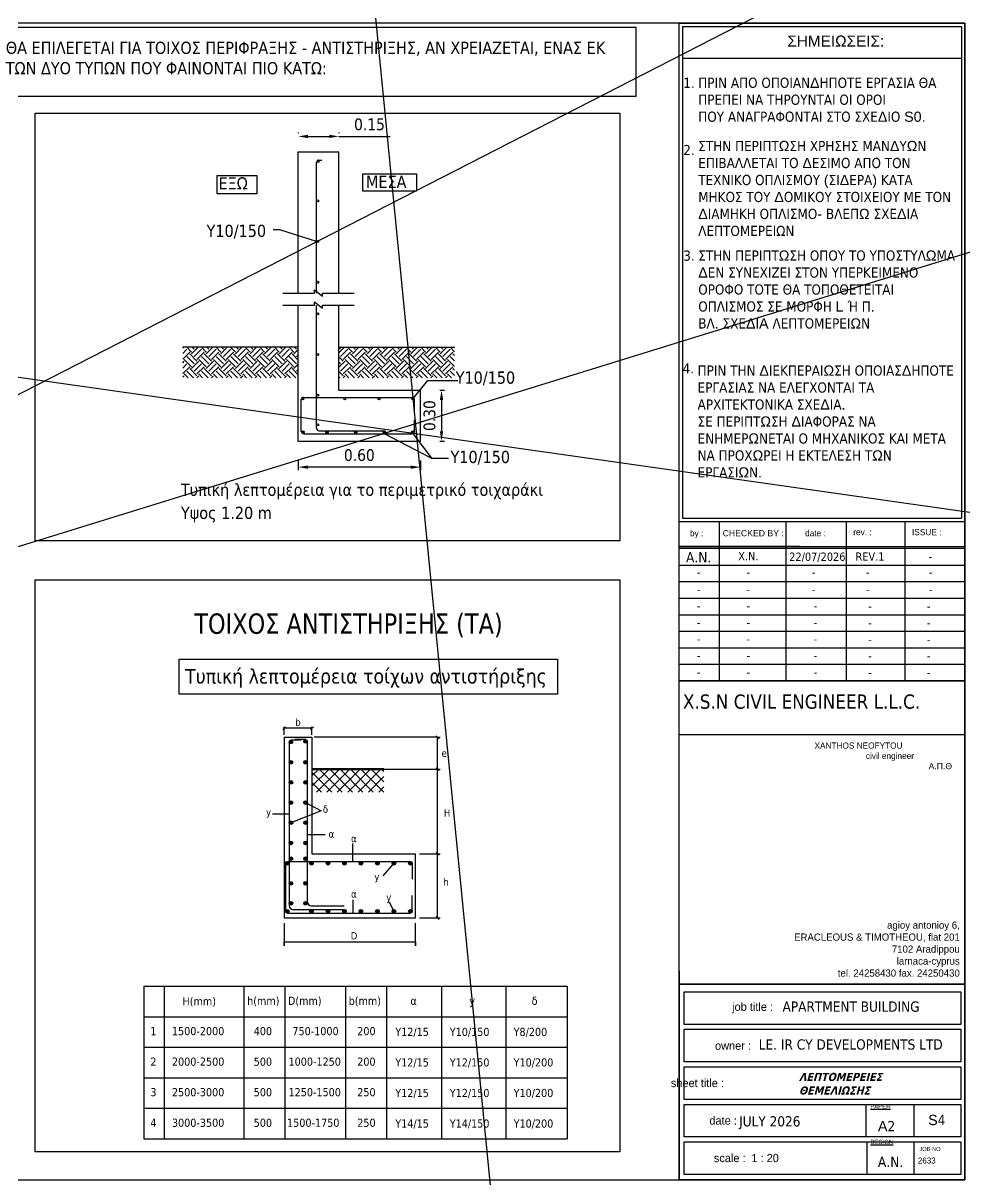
# Model space of a CAD drawing. Header units: millimetres. Extents: x -2171 to 1563, y -1758 to -1505.
# Drawn here: x -1899.82 to -1876.69, y -1619.55 to -1591.15 of the extents above; entities that cross this region are included whole.
import ezdxf

# ---------------------------------------------------------------- set-up
doc = ezdxf.new("R2010")
doc.units = ezdxf.units.MM
doc.header["$PDMODE"] = 32
doc.linetypes.add('DASHDOT', pattern=[25.4, 12.7, -6.35, 0, -6.35])
doc.layers.get('Defpoints').update_dxf_attribs({"color": 6})
for name, color, linetype in [('-S-A3 PAGE', 3, 'Continuous'), ('-S-DIMS', 2, 'Continuous'), ('-S-HATCH', 103, 'Continuous'), ('-S-oplismos plakwn', 30, 'Continuous'), ('-S-TOMES', 7, 'Continuous'), ('-S_TEXT', 3, 'Continuous'), ('2', 4, 'Continuous'), ('ANOIGMATA', 7, 'Continuous'), ('oplismos plakwn', 30, 'Continuous'), ('pinakaki', 153, 'Continuous'), ('TEXT-B', 5, 'Continuous')]:
    doc.layers.add(name, color=color, linetype=linetype)
for name, color, linetype, lineweight in [('3', 1, 'Continuous', 15), ('A-ANNO-DIMS', 1, 'Continuous', 9), ('TEXT', 20, 'Continuous', 13)]:
    doc.layers.add(name, color=color, linetype=linetype, lineweight=lineweight)
doc.styles.get("Standard").update_dxf_attribs({"font": 'tahoma.ttf'})
doc.dimstyles.new('1-100-MM-MM', dxfattribs={"dimtxt": 240, "dimasz": 200, "dimexe": 200, "dimexo": 100, "dimgap": 50, "dimtad": 1, "dimdec": 0, "dimdsep": 46, "dimtxsty": 'Standard', "dimblk": 'OBLIQUE', "dimcen": 2.5, "dimdle": 150, "dimclrd": 2, "dimclre": 2, "dimclrt": 2, "dimadec": 0, "dimazin": 0, "dimtfac": 1, "dimtdec": 0, "dimtmove": 0, "dimatfit": 3, "dimldrblk": 'OBLIQUE', "dimfxl": 1, "dimtolj": 1, "dimtzin": 0, "dimarcsym": 0})
doc.dimstyles.new('Copy(2) of Standard', dxfattribs={"dimscale": 96, "dimtxt": 0.003, "dimasz": 0.0025, "dimexe": 0.0008, "dimexo": 0.005, "dimgap": 0.0015, "dimtad": 1, "dimrnd": 0.05, "dimzin": 0, "dimdsep": 46, "dimtxsty": 'Standard', "dimcen": 0.001, "dimclrd": 256, "dimclrt": 256, "dimadec": 0, "dimazin": 0, "dimtfac": 1, "dimtofl": 0, "dimtmove": 0, "dimatfit": 3, "dimfxl": 5, "dimtolj": 1, "dimtzin": 0, "dimarcsym": 1})
pattern_1 = [(45, (-2016.6033, -1429.13825), (3e-17, 0.35921024), [0.254, -0.254]), (45, (-2016.67066, -1429.0709), (3e-17, 0.35921024), [0.254, -0.254]), (45, (-2016.738, -1429.00355), (3e-17, 0.35921024), [0.254, -0.254]), (135, (-2016.738, -1428.95865), (-0.35921024, 3e-17), [0.254, -0.254]), (135, (-2016.67066, -1428.8913), (-0.35921024, 3e-17), [0.254, -0.254]), (135, (-2016.6033, -1428.82394), (-0.35921024, 3e-17), [0.254, -0.254])]

# ---------------------------------------------------------------- blocks, each defined once
blk = doc.blocks.new('PINAKAKI')
at = {"layer": '-S-A3 PAGE', "ltscale": 5}
blk.add_line((121995.588, -208359.262), (121988.733, -208359.262), dxfattribs=at)
at = {"color": 0}
for p, q in [((121988.65, -208358.392), (121988.65, -208373.351)), ((121988.65, -208358.392), (121995.67, -208358.392)), ((121988.733, -208358.475), (121988.733, -208370.548)), ((121988.733, -208358.475), (121995.588, -208358.475)), ((121995.588, -208358.475), (121995.588, -208370.548)), ((121995.67, -208358.392), (121995.669, -208370.631)), ((121988.649, -208370.631), (121995.669, -208370.631)), ((121988.732, -208370.548), (121995.587, -208370.548)), ((121989.64, -208370.631), (121989.64, -208374.541)), ((121991.28, -208374.541), (121991.28, -208370.631)), ((121992.766, -208374.541), (121992.766, -208370.631)), ((121994.208, -208374.541), (121994.208, -208370.631)), ((121991.624, -208371.24), (121988.651, -208371.24)), ((121988.651, -208371.24), (121995.67, -208371.24)), ((121995.67, -208371.291), (121988.651, -208371.291)), ((121995.67, -208371.24), (121995.67, -208371.291)), ((121995.67, -208375.87), (121988.651, -208375.87)), ((121988.651, -208381.659), (121988.651, -208386.792)), ((121988.774, -208382.974), (121988.774, -208382.175)), ((121988.774, -208383.895), (121988.774, -208383.096)), ((121988.774, -208384.816), (121988.774, -208384.018)), ((121988.774, -208385.738), (121988.774, -208384.939)), ((121988.774, -208386.659), (121988.774, -208385.861))]:
    blk.add_line(p, q, dxfattribs=at)
at = {"color": 3}
blk.add_line((121995.67, -208372.455), (121995.67, -208374.541), dxfattribs=at)
at = {"color": 0}
for points in [[(121988.651, -208370.631), (121995.67, -208370.631), (121995.67, -208374.541), (121988.651, -208374.541)], [(121988.651, -208370.631), (121995.67, -208370.631), (121995.67, -208374.541), (121988.651, -208374.541)], [(121988.651, -208374.541), (121995.67, -208374.541), (121995.67, -208381.988), (121988.651, -208381.988)], [(121988.651, -208381.988), (121995.67, -208381.988), (121995.67, -208386.792), (121988.651, -208386.792)]]:
    blk.add_lwpolyline(points, close=True, dxfattribs=at)
for points in [[(121988.651, -208371.697), (121995.67, -208371.697)], [(121988.651, -208372.103), (121995.67, -208372.103)], [(121988.651, -208372.51), (121995.67, -208372.51)], [(121988.651, -208372.916), (121995.67, -208372.916)], [(121988.651, -208373.322), (121995.67, -208373.322)], [(121988.651, -208373.728), (121995.67, -208373.728)], [(121988.651, -208374.135), (121995.67, -208374.135)], [(121988.774, -208382.175), (121995.574, -208382.175), (121995.574, -208382.974), (121988.774, -208382.974)], [(121988.774, -208383.096), (121995.574, -208383.096), (121995.574, -208383.895), (121988.774, -208383.895)], [(121988.774, -208384.018), (121995.574, -208384.018), (121995.574, -208384.816), (121988.774, -208384.816)], [(121988.774, -208384.939), (121995.574, -208384.939), (121995.574, -208385.738), (121988.774, -208385.738)], [(121993.239, -208384.939), (121993.239, -208385.738)], [(121994.417, -208384.939), (121994.417, -208385.738)], [(121988.774, -208385.861), (121995.574, -208385.861), (121995.574, -208386.659), (121988.774, -208386.659)], [(121993.259, -208385.861), (121993.259, -208386.659)], [(121994.417, -208385.861), (121994.417, -208386.659)]]:
    blk.add_lwpolyline(points, dxfattribs=at)
blk.add_lwpolyline([(121988.651, -208374.541), (121995.67, -208374.541)])
at = {"layer": '-S_TEXT', "color": 3}
for s, p in [('1.', (121988.755, -208359.983)), ('2.', (121988.755, -208361.633)), ('3.', (121988.755, -208364.226)), ('4.', (121988.739, -208366.994))]:
    blk.add_text(s, height=0.25, dxfattribs=at).set_placement(p)
at = {"layer": '-S_TEXT', "color": 3, "char_height": 0.25, "attachment_point": 1}
for s, insert in [('ΠΡΙΝ ΑΠΟ ΟΠΟΙΑΝ{\\fArial|b0|i0|c186|p34;Δ}ΗΠΟΤΕ ΕΡΓΑΣΙΑ ΘΑ ΠΡΕΠΕΙ ΝΑ ΤΗΡΟΥΝΤΑΙ ΟΙ ΟΡΟΙ\\PΠΟΥ ΑΝΑΓΡΑΦΟΝΤΑΙ ΣΤΟ ΣΧΕ{\\fArial|b0|i0|c186|p34;Δ}ΙΟ {\\fArial|b0|i0|c186|p34;S0.}', (121989.123, -208359.731)), ('ΣΤΗΝ ΠΕΡΙΠΤ{\\fArial|b0|i0|c186|p34;Ω}ΣΗ ΧΡΗΣΗΣ ΜΑΝ{\\fArial|b0|i0|c186|p34;Δ}Υ{\\fArial|b0|i0|c186|p34;Ω}Ν ΕΠΙΒΑΛΛΕΤΑΙ ΤΟ {\\fArial|b0|i0|c186|p34;Δ}ΕΣΙΜΟ ΑΠΟ ΤΟΝ ΤΕΧΝΙΚΟ ΟΠΛΙΣΜΟΥ {\\fArial|b0|i0|c186|p34;(}ΣΙ{\\fArial|b0|i0|c186|p34;Δ}ΕΡΑ{\\fArial|b0|i0|c186|p34;) }ΚΑΤΑ ΜΗΚΟΣ ΤΟΥ {\\fArial|b0|i0|c186|p34;Δ}ΟΜΙΚΟΥ ΣΤΟΙΧΕΙΟΥ ΜΕ ΤΟΝ {\\fArial|b0|i0|c186|p34;Δ}ΙΑΜΗΚΗ ΟΠΛΙΣΜΟ{\\fArial|b0|i0|c186|p34;- }ΒΛΕΠ{\\fArial|b0|i0|c186|p34;Ω }ΣΧΕ{\\fArial|b0|i0|c186|p34;Δ}ΙΑ ΛΕΠΤΟΜΕΡΕΙΩΝ', (121989.123, -208361.284)), ('ΣΤΗΝ ΠΕΡΙΠΤ{\\fArial|b0|i0|c186|p34;Ω}ΣΗ ΟΠΟΥ ΤΟ ΥΠΟΣΤΥΛ{\\fArial|b0|i0|c186|p34;Ω}ΜΑ {\\fArial|b0|i0|c186|p34;Δ}ΕΝ ΣΥΝΕΧΙΖΕΙ ΣΤΟΝ ΥΠΕΡΚΕΙΜΕΝΟ ΟΡΟΦΟ ΤΟΤΕ ΘΑ ΤΟΠΟΘΕΤΕΙΤΑΙ ΟΠΛΙΣΜΟΣ ΣΕ ΜΟΡΦΗ {\\fArial|b0|i0|c186|p34;L }Ή Π{\\fArial|b0|i0|c186|p34;.  \\P}ΒΛ{\\fArial|b0|i0|c186|p34;. }ΣΧΕ{\\fArial|b0|i0|c186|p34;Δ}Ι{\\fArial|b0|i0|c186|p34;A }ΛΕΠΤΟΜΕΡΕΙ{\\fArial|b0|i0|c186|p34;Ω}Ν', (121989.123, -208363.973)), ('ΠΡΙΝ ΤΗΝ {\\fArial|b0|i0|c186|p34;Δ}ΙΕΚΠΕΡΑΙ{\\fArial|b0|i0|c186|p34;Ω}ΣΗ ΟΠΟΙΑΣ{\\fArial|b0|i0|c186|p34;Δ}ΗΠΟΤΕ ΕΡΓΑΣΙΑΣ ΝΑ ΕΛΕΓΧΟΝΤΑΙ ΤΑ ΑΡΧΙΤΕΚΤΟΝΙΚΑ ΣΧΕ{\\fArial|b0|i0|c186|p34;Δ}ΙΑ{\\fArial|b0|i0|c186|p34;.\\P}ΣΕ ΠΕΡΙΠΤ{\\fArial|b0|i0|c186|p34;Ω}ΣΗ {\\fArial|b0|i0|c186|p34;Δ}ΙΑΦΟΡΑΣ ΝΑ ΕΝΗΜΕΡ{\\fArial|b0|i0|c186|p34;Ω}ΝΕΤΑΙ Ο ΜΗΧΑΝΙΚΟΣ ΚΑΙ ΜΕΤΑ ΝΑ ΠΡΟΧ{\\fArial|b0|i0|c186|p34;Ω}ΡΕΙ Η ΕΚΤΕΛΕΣΗ Τ{\\fArial|b0|i0|c186|p34;Ω}Ν ΕΡΓΑΣΙ{\\fArial|b0|i0|c186|p34;Ω}Ν{\\fArial|b0|i0|c186|p34;.}', (121989.107, -208366.797))]:
    blk.add_mtext_dynamic_manual_height_columns(s, width=6.38621, gutter_width=1, heights=[0], dxfattribs=dict(at, insert=insert))
at = {"layer": 'ANOIGMATA', "attachment_point": 1}
for s, insert, char_height, width in [('\\pi4.5494;{\\fBankGothic Lt BT|b0|i0|c0|p34;\\H1.5x;\\C7;XANTHOS NEOFYTOU\\P\\pi5.8103;civil engineer\\P\\pi7.351;\\fArial|b0|i0|c161|p34;Α.Π.Θ}', (121987.429, -208376.054), 0.10094, 7.9171), ('\\pxqr;{\\fBankGothic Lt BT|b0|i0|c161|p34;\\H1.1667x;\\C0;agioy antonioy 6,\\PERACLEOUS & TIMOTHEOU, flat 201\\P7102 Aradippou\\Plarnaca-cyprus\\Ptel. 24258430 fax. 24250430}', (121987.487, -208380.449), 0.15141, 8.05841), ('\\pxqr;{\\fBankGothic Lt BT|b0|i0|c0|p34;\\H1.5x;\\C7; \\H1.3333x; job title :}', (121987.622, -208382.441), 0.10094, 3.33818), ('\\A1;\\pxql;{\\H0.99983x;\\C7;APARTMENT BUILDING  \\H0.75013x;  }', (121991.193, -208382.412), 0.25234, 5.34758), ('\\pxqr;{\\fBankGothic Lt BT|b0|i0|c0|p34;\\H1.5x;\\C7; \\H1.3333x; owner :}', (121987.081, -208383.397), 0.10094, 3.33818), ('\\A1;{\\C7;LE. IR CY DEVELOPMENTS LTD  }', (121990.609, -208383.342), 0.2523, 5.34758), ('{\\fBankGothic Lt BT|b0|i0|c0|p34;\\C7;     sheet title :}', (121988.074, -208384.313), 0.20187, 3.33818), ('\\pxi8.03;{\\fBankGothic Lt BT|b0|i0|c161|p34;\\H0.5x;\\L\\C7;PAPER\\H2x;\\l }', (121991.643, -208384.933), 0.2125, 3.51387), ('\\pxqr;{\\fBankGothic Lt BT|b0|i0|c0|p34;\\C7; date :}', (121986.733, -208385.234), 0.20187, 3.33818), ('{\\fTahoma|b0|i0|c0|p34;\\C7;JULY 2026}', (121990.127, -208385.229), 0.25234, 4.57511), ('\\pxi8.03;{\\fBankGothic Lt BT|b0|i0|c0|p34;\\H0.5x;\\L\\C7;DESIGN\\H2x;\\l }', (121991.643, -208385.808), 0.2125, 3.51387), ('\\pxi8.03;{\\fBankGothic Lt BT|b0|i0|c0|p34;\\C7;JOB NO}', (121993.744, -208385.984), 0.10094, 3.33818), ('\\pxqr;{\\fBankGothic Lt BT|b0|i0|c0|p34;\\C7; scale :}', (121986.947, -208386.155), 0.20187, 3.33818), ('\\pxi8.03;{\\fBankGothic Lt BT|b0|i0|c161|p34;\\C7;2\\fBankGothic Lt BT|b0|i0|c0|p34;633}', (121993.339, -208386.244), 0.14671, 4.85205)]:
    blk.add_mtext(s, dxfattribs=dict(at, insert=insert, char_height=char_height, width=width))
at = {"layer": 'ANOIGMATA', "char_height": 0.25234, "attachment_point": 1}
for s, insert in [('{\\fArial|b0|i0|c186|p34;A}2', (121993.535, -208385.347)), ('A{\\fArial|b0|i0|c186|p34;.}N{\\fArial|b0|i0|c186|p34;.}', (121993.535, -208386.222))]:
    blk.add_mtext_dynamic_manual_height_columns(s, width=10.89316, gutter_width=1, heights=[0], dxfattribs=dict(at, insert=insert))
at = {"layer": 'pinakaki', "ltscale": 0.005, "insert": (121991.31, -208358.698), "char_height": 0.26955, "width": 6.67467, "attachment_point": 1}
blk.add_mtext('{\\fArial|b0|i0|c161|p34;ΣΗΜΕΙΩΣΕΙΣ:}', dxfattribs=at)
at = {"layer": 'TEXT', "color": 0, "attachment_point": 1}
for s, insert, char_height, width in [('\\pxqc;{\\fBankGothic Lt BT|b0|i0|c161|p34;\\C7;by :}', (121988.625, -208370.839), 0.15234, 0.91751), ('\\pxqc;{\\fArial|b0|i0|c186|p34;\\C7;CHECKED BY\\fBankGothic Lt BT|b0|i0|c161|p34; :}', (121989.201, -208370.839), 0.15234, 2.53906), ('\\pxqc;{\\fBankGothic Lt BT|b0|i0|c0|p34;\\C7;date :}', (121990.732, -208370.839), 0.15234, 2.53906), ('{\\fBankGothic Lt BT|b0|i0|c161|p34;\\C7;rev\\fBankGothic Lt BT|b0|i0|c0|p34;.\\fBankGothic Lt BT|b0|i0|c161|p34; :}', (121992.929, -208370.812), 0.152344, 2.53906), ('{\\fBankGothic Lt BT|b0|i0|c0|p34;\\C7;ISSUE\\fBankGothic Lt BT|b0|i0|c161|p34; :}', (121994.371, -208370.812), 0.15234, 2.53906), ('\\pxqc;{\\fTahoma|b0|i0|c0|p34;\\C7;A\\fTahoma|b0|i0|c161|p34;.\\fTahoma|b0|i0|c0|p34;N\\fTahoma|b0|i0|c161|p34;.}', (121988.625, -208371.379), 0.253906, 1.01563), ('\\pxqc;{\\fTahoma|b0|i0|c0|p34;\\H0.8x;\\C7;X.N.}', (121989.084, -208371.379), 0.25391, 2.53906), ('{\\fTahoma|b0|i0|c0|p34;\\C7;22\\fTahoma|b0|i0|c161|p34;/\\fTahoma|b0|i0|c0|p34;07\\fTahoma|b0|i0|c161|p34;/202\\fTahoma|b0|i0|c0|p34;6}', (121991.357, -208371.391), 0.203125, 1.35307), ('\\pxqc;{\\fTahoma|b0|i0|c0|p34;\\H0.8x;\\C7;REV.1}', (121992.706, -208371.388), 0.25391, 1.26753), ('\\pxqc;{\\fTahoma|b0|i0|c0|p34;\\H0.8x;\\C7; \\fTahoma|b0|i0|c161|p34;-}', (121994.148, -208371.388), 0.25391, 1.26753), ('\\pxqc;{\\fTahoma|b0|i0|c0|p34;\\H0.8x;\\C7;-}', (121988.625, -208371.768), 0.25391, 1.01563), ('\\pxqc;{\\fTahoma|b0|i0|c0|p34;\\H0.8x;\\C7;-}', (121989.084, -208371.768), 0.25391, 2.53906), ('\\pxqc;{\\fTahoma|b0|i0|c0|p34;\\H0.8x;\\C7;   -}', (121990.571, -208371.768), 0.25391, 2.53906), ('\\pxqc;{\\fTahoma|b0|i0|c0|p34;\\H0.8x;\\C7;-}', (121992.012, -208371.768), 0.25391, 2.53906), ('\\pxqc;{\\fTahoma|b0|i0|c0|p34;\\H0.8x;\\C7;-}', (121993.558, -208371.768), 0.25391, 2.53906), ('\\pxqc;{\\fTahoma|b0|i0|c0|p34;\\H0.8x;\\C7;-}', (121988.625, -208372.192), 0.25391, 1.01563), ('\\pxqc;{\\fTahoma|b0|i0|c0|p34;\\H0.8x;\\C7;-}', (121989.084, -208372.192), 0.25391, 2.53906), ('\\pxqc;{\\fTahoma|b0|i0|c0|p34;\\H0.8x;\\C7;   -}', (121990.571, -208372.192), 0.25391, 2.53906), ('\\pxqc;{\\fTahoma|b0|i0|c0|p34;\\H0.8x;\\C7;-}', (121992.012, -208372.192), 0.25391, 2.53906), ('\\pxqc;{\\fTahoma|b0|i0|c0|p34;\\H0.8x;\\C7;-}', (121993.558, -208372.192), 0.25391, 2.53906), ('\\pxqc;{\\fTahoma|b0|i0|c0|p34;\\H0.8x;\\C7;-}', (121988.625, -208372.598), 0.25391, 1.01563), ('\\pxqc;{\\fTahoma|b0|i0|c0|p34;\\H0.8x;\\C7;-}', (121989.084, -208372.598), 0.25391, 2.53906), ('\\pxqc;{\\fTahoma|b0|i0|c0|p34;\\H0.8x;\\C7;-}', (121990.732, -208372.598), 0.25391, 2.53906), ('\\pxqc;{\\fTahoma|b0|i0|c161|p34;\\H0.8x;\\C7;-}', (121992.706, -208372.607), 0.25391, 1.26753), ('\\pxqc;{\\fTahoma|b0|i0|c161|p34;\\H0.8x;\\C7;-}', (121994.148, -208372.607), 0.25391, 1.26753), ('\\pxqc;{\\fTahoma|b0|i0|c0|p34;\\H0.8x;\\C7;-}', (121988.625, -208373.004), 0.25391, 1.01563), ('\\pxqc;{\\fTahoma|b0|i0|c0|p34;\\H0.8x;\\C7;-}', (121989.084, -208373.004), 0.25391, 2.53906), ('\\pxqc;{\\fTahoma|b0|i0|c0|p34;\\H0.8x;\\C7;-}', (121990.732, -208373.004), 0.25391, 2.53906), ('\\pxqc;{\\fTahoma|b0|i0|c161|p34;\\H0.8x;\\C7;-}', (121992.706, -208373.013), 0.25391, 1.26753), ('\\pxqc;{\\fTahoma|b0|i0|c161|p34;\\H0.8x;\\C7;-}', (121994.148, -208373.013), 0.25391, 1.26753), ('\\pxqc;{\\fTahoma|b0|i0|c0|p34;\\H0.8x;\\C7;-}', (121988.625, -208373.41), 0.25391, 1.01563), ('\\pxqc;{\\fTahoma|b0|i0|c0|p34;\\H0.8x;\\C7;-}', (121989.084, -208373.41), 0.25391, 2.53906), ('\\pxqc;{\\fTahoma|b0|i0|c0|p34;\\H0.8x;\\C7;-}', (121990.732, -208373.41), 0.25391, 2.53906), ('\\pxqc;{\\fTahoma|b0|i0|c161|p34;\\H0.8x;\\C7;-}', (121992.706, -208373.419), 0.25391, 1.26753), ('\\pxqc;{\\fTahoma|b0|i0|c161|p34;\\H0.8x;\\C7;-}', (121994.148, -208373.419), 0.25391, 1.26753), ('\\pxqc;{\\fTahoma|b0|i0|c0|p34;\\H0.8x;\\C7;-}', (121988.625, -208373.817), 0.25391, 1.01563), ('\\pxqc;{\\fTahoma|b0|i0|c0|p34;\\H0.8x;\\C7;-}', (121989.084, -208373.817), 0.25391, 2.53906), ('\\pxqc;{\\fTahoma|b0|i0|c0|p34;\\H0.8x;\\C7;-}', (121990.732, -208373.817), 0.25391, 2.53906), ('\\pxqc;{\\fTahoma|b0|i0|c161|p34;\\H0.8x;\\C7;-}', (121992.706, -208373.826), 0.25391, 1.26753), ('\\pxqc;{\\fTahoma|b0|i0|c161|p34;\\H0.8x;\\C7;-}', (121994.148, -208373.826), 0.25391, 1.26753), ('\\pxqc;{\\fTahoma|b0|i0|c0|p34;\\H0.8x;\\C7;-}', (121988.625, -208374.223), 0.25391, 1.01563), ('\\pxqc;{\\fTahoma|b0|i0|c0|p34;\\H0.8x;\\C7;-}', (121989.084, -208374.223), 0.25391, 2.53906), ('\\pxqc;{\\fTahoma|b0|i0|c0|p34;\\H0.8x;\\C7;-}', (121990.732, -208374.223), 0.25391, 2.53906), ('\\pxqc;{\\fTahoma|b0|i0|c161|p34;\\H0.8x;\\C7;-}', (121992.706, -208374.232), 0.25391, 1.26753), ('\\pxqc;{\\fTahoma|b0|i0|c161|p34;\\H0.8x;\\C7;-}', (121994.148, -208374.232), 0.25391, 1.26753), ('X.S.N CIVIL ENGINEER L.L.C.\\P', (121988.746, -208374.875), 0.35, 6.92207)]:
    blk.add_mtext(s, dxfattribs=dict(at, insert=insert, char_height=char_height, width=width))
at = {"layer": 'TEXT', "insert": (121992.706, -208371.388), "char_height": 0.25391, "width": 1.26753, "attachment_point": 1}
blk.add_mtext('{\\fTahoma|b0|i0|c0|p34;\\H0.8x;\\C7; }', dxfattribs=at)
blk = doc.blocks.new('_Oblique')
at = {"color": 0, "linetype": 'ByBlock', "lineweight": -2}
blk.add_line((-0.5, -0.5), (0.5, 0.5), dxfattribs=at)
blk = doc.blocks.new('*D161')
at = {"layer": '-S-DIMS', "color": 0, "lineweight": -2, "ltscale": 5, "transparency": 16777216}
for p, q in [((-1889.582, -1600.16), (-1889.467, -1600.16)), ((-1889.582, -1601.41), (-1889.467, -1601.41))]:
    blk.add_line(p, q, dxfattribs=at)
at = {"layer": '-S-DIMS', "lineweight": -2, "ltscale": 5, "transparency": 16777216}
blk.add_line((-1889.544, -1600.4), (-1889.544, -1601.17), dxfattribs=at)
at = {"layer": '-S-DIMS', "ltscale": 5, "transparency": 16777216}
for points in [[(-1889.584, -1600.4), (-1889.504, -1600.4), (-1889.544, -1600.16)], [(-1889.584, -1601.17), (-1889.504, -1601.17), (-1889.544, -1601.41)]]:
    blk.add_solid(points, dxfattribs=at)
at = {"layer": 'Defpoints', "color": 0, "ltscale": 5, "transparency": 16777216}
for p in [(-1890.062, -1600.16), (-1890.062, -1601.41), (-1889.544, -1601.41)]:
    blk.add_point(p, dxfattribs=at)
at = {"layer": '-S-DIMS', "ltscale": 5, "transparency": 16777216, "insert": (-1889.838, -1600.785), "char_height": 0.288, "attachment_point": 5, "rotation": 90}
blk.add_mtext('\\A1;0.30', dxfattribs=at)
blk = doc.blocks.new('*D162')
at = {"layer": '-S-DIMS', "color": 0, "lineweight": -2, "ltscale": 5, "transparency": 16777216}
for p, q in [((-1893.062, -1601.89), (-1893.062, -1602.127)), ((-1890.062, -1601.89), (-1890.062, -1602.127))]:
    blk.add_line(p, q, dxfattribs=at)
at = {"layer": '-S-DIMS', "lineweight": -2, "ltscale": 5, "transparency": 16777216}
blk.add_line((-1890.302, -1602.05), (-1892.822, -1602.05), dxfattribs=at)
at = {"layer": '-S-DIMS', "ltscale": 5, "transparency": 16777216}
for points in [[(-1892.822, -1602.01), (-1892.822, -1602.09), (-1893.062, -1602.05)], [(-1890.302, -1602.01), (-1890.302, -1602.09), (-1890.062, -1602.05)]]:
    blk.add_solid(points, dxfattribs=at)
at = {"layer": 'Defpoints', "color": 0, "ltscale": 5, "transparency": 16777216}
for p in [(-1893.062, -1601.41), (-1890.062, -1601.41), (-1893.062, -1602.05)]:
    blk.add_point(p, dxfattribs=at)
at = {"layer": '-S-DIMS', "ltscale": 5, "transparency": 16777216, "insert": (-1891.562, -1601.756), "char_height": 0.288, "attachment_point": 5}
blk.add_mtext('\\A1;0.60', dxfattribs=at)
blk = doc.blocks.new('*D166')
at = {"layer": '-S-DIMS', "color": 0, "lineweight": -2, "ltscale": 5, "transparency": 16777216}
for p, q in [((-1893.062, -1593.832), (-1893.062, -1593.853)), ((-1892.062, -1593.832), (-1892.062, -1593.853))]:
    blk.add_line(p, q, dxfattribs=at)
at = {"layer": '-S-DIMS', "lineweight": -2, "ltscale": 5, "transparency": 16777216}
for p, q in [((-1892.822, -1593.93), (-1892.302, -1593.93)), ((-1892.062, -1593.93), (-1890.803, -1593.93))]:
    blk.add_line(p, q, dxfattribs=at)
at = {"layer": '-S-DIMS', "ltscale": 5, "transparency": 16777216}
for points in [[(-1892.822, -1593.89), (-1892.822, -1593.97), (-1893.062, -1593.93)], [(-1892.302, -1593.89), (-1892.302, -1593.97), (-1892.062, -1593.93)]]:
    blk.add_solid(points, dxfattribs=at)
at = {"layer": 'Defpoints', "color": 0, "ltscale": 5, "transparency": 16777216}
for p in [(-1892.062, -1593.93), (-1893.062, -1594.312), (-1892.062, -1594.312)]:
    blk.add_point(p, dxfattribs=at)
at = {"layer": '-S-DIMS', "ltscale": 5, "transparency": 16777216, "insert": (-1891.313, -1593.636), "char_height": 0.288, "attachment_point": 5}
blk.add_mtext('\\A1;0.15', dxfattribs=at)

msp = doc.modelspace()

# ---------------------------------------------------------------- hatches: boundary and pattern name
at = {"layer": '-S-HATCH'}
h = msp.add_hatch(dxfattribs=at)
h.set_pattern_fill('EARTH', color=256, scale=0.04, angle=45, style=0)
h.set_pattern_definition(pattern_1)
h.paths.add_polyline_path([(-1895.9001, -1599.1076), (-1893.0625, -1599.1076), (-1893.0625, -1599.2514), (-1893.0625, -1599.473), (-1893.0625, -1599.8576), (-1895.9001, -1599.8576)])
h = msp.add_hatch(dxfattribs=at)
h.set_pattern_fill('EARTH', color=256, scale=0.04, angle=45, style=0)
h.set_pattern_definition(pattern_1)
h.paths.add_polyline_path([(-1889.2249, -1599.1076), (-1892.0625, -1599.1076), (-1892.0625, -1599.2514), (-1892.0625, -1599.473), (-1892.0625, -1599.8576), (-1889.2249, -1599.8576)])
h = msp.add_hatch(color=3)
h.dxf.hatch_style = 1
h.paths.add_polyline_path([(-1893.2864, -1608.7994, 1), (-1893.1964, -1608.7994, 1)])
h = msp.add_hatch(color=3)
h.dxf.hatch_style = 1
h.paths.add_polyline_path([(-1892.9264, -1608.7829, 1), (-1892.8364, -1608.7829, 1)])
h = msp.add_hatch(color=3)
h.dxf.hatch_style = 1
h.paths.add_polyline_path([(-1893.2864, -1609.2944, 1), (-1893.1964, -1609.2944, 1)])
h = msp.add_hatch(color=3)
h.dxf.hatch_style = 1
h.paths.add_polyline_path([(-1892.8364, -1609.2944, 1), (-1892.9264, -1609.2944, 1)])
h = msp.add_hatch()
h.set_pattern_fill('_USER', color=256, scale=0.18, angle=45, double=1, pattern_type=0)
h.set_pattern_definition([(45, (-1894.97014, -1610.85704), (-0.127279, 0.127279), []), (135, (-1894.97014, -1610.85704), (-0.127279, -0.127279), [])])
h.paths.add_polyline_path([(-1890.9588, -1609.4637), (-1892.7251, -1609.4637), (-1892.7251, -1610.0263), (-1890.9588, -1610.0263)])
h = msp.add_hatch(color=3)
h.dxf.hatch_style = 1
h.paths.add_polyline_path([(-1893.1964, -1609.7894, 1), (-1893.2864, -1609.7894, 1)])
h = msp.add_hatch(color=3)
h.dxf.hatch_style = 1
h.paths.add_polyline_path([(-1892.8364, -1609.7894, 1), (-1892.9264, -1609.7894, 1)])
h = msp.add_hatch(color=3)
h.dxf.hatch_style = 1
h.paths.add_polyline_path([(-1893.2864, -1610.2844, 1), (-1893.1964, -1610.2844, 1)])
h = msp.add_hatch(color=3)
h.dxf.hatch_style = 1
h.paths.add_polyline_path([(-1892.9264, -1610.2844, 1), (-1892.8364, -1610.2844, 1)])
h = msp.add_hatch(color=3)
h.dxf.hatch_style = 1
h.paths.add_polyline_path([(-1893.1964, -1610.7794, 1), (-1893.2864, -1610.7794, 1)])
h = msp.add_hatch(color=3)
h.dxf.hatch_style = 1
h.paths.add_polyline_path([(-1892.8364, -1610.7794, 1), (-1892.9264, -1610.7794, 1)])
h = msp.add_hatch(color=3)
h.dxf.hatch_style = 1
h.paths.add_polyline_path([(-1893.1964, -1611.2744, 1), (-1893.2864, -1611.2744, 1)])
h = msp.add_hatch(color=3)
h.dxf.hatch_style = 1
h.paths.add_polyline_path([(-1892.9264, -1611.2744, 1), (-1892.8364, -1611.2744, 1)])
h = msp.add_hatch(color=3)
h.dxf.hatch_style = 1
h.paths.add_polyline_path([(-1893.1964, -1611.664, 1), (-1893.2864, -1611.664, 1)])
h = msp.add_hatch(color=3)
h.dxf.hatch_style = 1
h.paths.add_polyline_path([(-1892.8364, -1611.664, 1), (-1892.9264, -1611.664, 1)])
h = msp.add_hatch(color=3)
h.dxf.hatch_style = 1
h.paths.add_polyline_path([(-1893.2864, -1611.7756, 1), (-1893.3764, -1611.7756, 1)])
h = msp.add_hatch(color=3)
h.dxf.hatch_style = 1
h.paths.add_polyline_path([(-1892.7267, -1611.7318), (-1892.7481, -1611.7319, 0.3454217), (-1892.7824, -1611.7756, 1), (-1892.6924, -1611.7756, 0.3457185)])
h = msp.add_hatch(color=3)
h.dxf.hatch_style = 1
h.paths.add_polyline_path([(-1892.2874, -1611.7756, 0.3516041), (-1892.3227, -1611.7316), (-1892.3422, -1611.7316, 0.3513062), (-1892.3774, -1611.7756, 1)])
h = msp.add_hatch(color=3)
h.dxf.hatch_style = 1
h.paths.add_polyline_path([(-1891.9187, -1611.7314), (-1891.9362, -1611.7314, 0.3578325), (-1891.9724, -1611.7756, 1), (-1891.8824, -1611.7756, 0.3581316)])
h = msp.add_hatch(color=3)
h.dxf.hatch_style = 1
h.paths.add_polyline_path([(-1891.5148, -1611.7312), (-1891.53, -1611.7312, 0.365264), (-1891.5674, -1611.7756, 1), (-1891.4774, -1611.7756, 0.3655646)])
h = msp.add_hatch(color=3)
h.dxf.hatch_style = 1
h.paths.add_polyline_path([(-1891.1112, -1611.731), (-1891.1236, -1611.731, 0.374115), (-1891.1624, -1611.7756, 1), (-1891.0724, -1611.7756, 0.3744173)])
h = msp.add_hatch(color=3)
h.dxf.hatch_style = 1
h.paths.add_polyline_path([(-1890.708, -1611.7308), (-1890.7168, -1611.7308, 0.3857134), (-1890.7574, -1611.7756, 1), (-1890.6674, -1611.7756, 0.386018)])
h = msp.add_hatch(color=3)
h.dxf.hatch_style = 1
h.paths.add_polyline_path([(-1890.2624, -1611.7756, 1), (-1890.3524, -1611.7756, 1)])
h = msp.add_hatch(color=3)
h.dxf.hatch_style = 1
h.paths.add_polyline_path([(-1893.2864, -1612.2644, 1), (-1893.1964, -1612.2644, 1)])
h = msp.add_hatch(color=3)
h.dxf.hatch_style = 1
h.paths.add_polyline_path([(-1892.8364, -1612.2644, 1), (-1892.9264, -1612.2644, 1)])
h = msp.add_hatch(color=3)
h.dxf.hatch_style = 1
h.paths.add_polyline_path([(-1893.1964, -1612.7594, 1), (-1893.2864, -1612.7594, 1)])
h = msp.add_hatch(color=3)
h.dxf.hatch_style = 1
h.paths.add_polyline_path([(-1892.8364, -1612.7594, 1), (-1892.9264, -1612.7594, 1)])
h = msp.add_hatch(color=3)
h.dxf.hatch_style = 1
h.paths.add_polyline_path([(-1893.3764, -1612.9533, 1), (-1893.2864, -1612.9533, 1)])
h = msp.add_hatch(color=3)
h.dxf.hatch_style = 1
h.paths.add_polyline_path([(-1892.6924, -1612.9533, 1), (-1892.7824, -1612.9533, 1)])
h = msp.add_hatch(color=3)
h.dxf.hatch_style = 1
h.paths.add_polyline_path([(-1892.2874, -1612.9533, 1), (-1892.3774, -1612.9533, 1)])
h = msp.add_hatch(color=3)
h.dxf.hatch_style = 1
h.paths.add_polyline_path([(-1891.8824, -1612.9533, 1), (-1891.9724, -1612.9533, 1)])
h = msp.add_hatch(color=3)
h.dxf.hatch_style = 1
h.paths.add_polyline_path([(-1891.4774, -1612.9533, 1), (-1891.5674, -1612.9533, 1)])
h = msp.add_hatch(color=3)
h.dxf.hatch_style = 1
h.paths.add_polyline_path([(-1891.0724, -1612.9533, 1), (-1891.1624, -1612.9533, 1)])
h = msp.add_hatch(color=3)
h.dxf.hatch_style = 1
h.paths.add_polyline_path([(-1890.6674, -1612.9533, 1), (-1890.7574, -1612.9533, 1)])
h = msp.add_hatch(color=3)
h.dxf.hatch_style = 1
h.paths.add_polyline_path([(-1890.2624, -1612.9549, 1), (-1890.3524, -1612.9549, 1)])
at = {"layer": 'oplismos plakwn', "ltscale": 100}
for points in [[(-1892.9773, -1601.1916, 1), (-1892.9173, -1601.1916, 1)], [(-1892.3851, -1601.1916, 1), (-1892.3251, -1601.1916, 1)], [(-1891.682, -1601.1916, 1), (-1891.622, -1601.1916, 1)], [(-1890.9789, -1601.1916, 1), (-1890.9189, -1601.1916, 1)], [(-1890.2795, -1601.1916, 1), (-1890.2195, -1601.1916, 1)]]:
    msp.add_hatch(color=256, dxfattribs=at).paths.add_polyline_path(points)

# ---------------------------------------------------------------- linework, layer by layer
at = {"layer": '-S-oplismos plakwn', "ltscale": 100}
for p, q in [((-1892.6111, -1597.7762), (-1892.6111, -1594.562)), ((-1892.5611, -1594.512), (-1892.4859, -1594.512)), ((-1892.6111, -1601.097), (-1892.6111, -1598.0717)), ((-1892.9375, -1600.3374), (-1890.2568, -1600.3374)), ((-1892.9875, -1601.172), (-1892.9875, -1600.3874)), ((-1890.2094, -1600.6689), (-1890.2094, -1600.3874)), ((-1890.2094, -1601.172), (-1890.2094, -1600.8904)), ((-1892.5511, -1601.157), (-1890.9343, -1601.157)), ((-1892.9275, -1601.232), (-1890.2694, -1601.232))]:
    msp.add_line(p, q, dxfattribs=at)
at = {"layer": '-S-TOMES'}
for p, q in [((-1893.0625, -1594.312), (-1892.0625, -1594.312)), ((-1893.0625, -1597.7762), (-1893.0625, -1594.312)), ((-1892.0625, -1597.7762), (-1892.0625, -1594.312)), ((-1893.0625, -1601.4097), (-1893.0625, -1598.0717)), ((-1892.0625, -1600.1597), (-1892.0625, -1598.0717)), ((-1893.0625, -1599.1076), (-1895.9001, -1599.1076)), ((-1892.0625, -1599.1076), (-1889.2203, -1599.1076)), ((-1892.0625, -1600.1597), (-1890.0625, -1600.1597)), ((-1890.0625, -1601.4097), (-1890.0625, -1600.1597)), ((-1893.0625, -1601.4097), (-1890.0625, -1601.4097))]:
    msp.add_line(p, q, dxfattribs=at)
at = {"layer": '-S-TOMES', "linetype": 'DASHDOT', "ltscale": 15}
for points in [[(-1893.4375, -1597.7762), (-1892.6601, -1597.7762), (-1892.6601, -1597.6992), (-1892.4648, -1597.8531), (-1892.4648, -1597.7762), (-1891.6875, -1597.7762)], [(-1893.4375, -1598.0717), (-1892.6601, -1598.0717), (-1892.6601, -1597.9947), (-1892.4648, -1598.1486), (-1892.4648, -1598.0717), (-1891.6875, -1598.0717)]]:
    msp.add_lwpolyline(points, dxfattribs=at)
at = {"layer": '-S_TEXT', "ltscale": 5}
msp.add_lwpolyline([(-1876.6923, -1591.1489), (-1917.6423, -1591.1489), (-1917.6423, -1619.5489), (-1876.6923, -1619.5489)], close=True, dxfattribs=at)
at = {"layer": '-S_TEXT', "linetype": 'Continuous'}
for points in [[(-1900.3949, -1591.2477), (-1884.7726, -1591.2477), (-1884.7726, -1592.9464), (-1900.3949, -1592.9464)], [(-1899.5229, -1593.3613), (-1885.1671, -1593.3613), (-1885.1671, -1603.8622), (-1899.5229, -1603.8622)], [(-1899.5229, -1604.8192), (-1885.1671, -1604.8192), (-1885.1671, -1618.8589), (-1899.5229, -1618.8589)]]:
    msp.add_lwpolyline(points, close=True, dxfattribs=at)
for p, q in [((-1893.4425, -1608.4929), (-1893.3744, -1608.4246)), ((-1893.4084, -1608.6224), (-1893.4084, -1608.4246)), ((-1892.7251, -1608.4588), (-1893.4084, -1608.4588)), ((-1892.7591, -1608.4929), (-1892.691, -1608.4246)), ((-1892.7251, -1608.6224), (-1892.7251, -1608.4246)), ((-1893.4084, -1608.6796), (-1893.4084, -1613.1169)), ((-1893.4084, -1608.6796), (-1892.7251, -1608.6796)), ((-1892.7251, -1608.6796), (-1892.7251, -1611.5402)), ((-1889.6398, -1608.6796), (-1892.6702, -1608.6796)), ((-1889.6033, -1608.716), (-1889.6716, -1608.6479)), ((-1889.6398, -1613.1169), (-1889.6398, -1608.6796)), ((-1889.6398, -1608.6796), (-1889.5807, -1608.6796)), ((-1889.6398, -1608.6796), (-1889.6033, -1608.716)), ((-1890.9588, -1609.4637), (-1889.6398, -1609.4637)), ((-1889.6033, -1609.5001), (-1889.6716, -1609.432)), ((-1889.6398, -1609.4637), (-1889.5807, -1609.4637)), ((-1892.7251, -1611.5402), (-1890.1814, -1611.5402)), ((-1890.1814, -1613.1169), (-1890.1814, -1611.5402)), ((-1890.0833, -1611.5402), (-1889.5807, -1611.5402)), ((-1889.6033, -1611.5766), (-1889.6716, -1611.5085)), ((-1893.4084, -1613.1169), (-1890.1814, -1613.1169)), ((-1890.0833, -1613.1169), (-1889.6398, -1613.1169)), ((-1889.6033, -1613.1533), (-1889.6716, -1613.0852)), ((-1889.6398, -1613.1169), (-1889.5807, -1613.1169)), ((-1893.4084, -1613.243), (-1893.4084, -1613.8025)), ((-1890.1814, -1613.8025), (-1890.1814, -1613.243)), ((-1893.4084, -1613.8025), (-1893.4084, -1613.7018)), ((-1893.4084, -1613.7018), (-1890.1814, -1613.7018)), ((-1890.1814, -1613.7018), (-1890.1814, -1613.8025)), ((-1896.8555, -1614.7923), (-1896.8555, -1618.5423)), ((-1896.8555, -1614.7923), (-1886.46, -1614.7923)), ((-1896.3555, -1614.7923), (-1896.3555, -1618.5423)), ((-1894.3955, -1614.7923), (-1894.3955, -1618.5423)), ((-1893.3955, -1614.7923), (-1893.3955, -1618.5423)), ((-1891.904, -1614.7923), (-1891.904, -1618.5423)), ((-1890.8971, -1614.7923), (-1890.8971, -1618.5423)), ((-1889.5416, -1614.7923), (-1889.5416, -1618.5423)), ((-1887.962, -1614.7923), (-1887.962, -1618.5423)), ((-1886.46, -1614.7923), (-1886.46, -1618.5423)), ((-1896.8555, -1615.5423), (-1886.46, -1615.5423)), ((-1896.8555, -1616.2923), (-1886.46, -1616.2923)), ((-1896.8555, -1616.2923), (-1886.46, -1616.2923)), ((-1896.8555, -1617.0423), (-1886.9515, -1617.0423)), ((-1896.8555, -1617.0423), (-1886.46, -1617.0423)), ((-1896.8555, -1617.7923), (-1886.9515, -1617.7923)), ((-1896.8555, -1617.7923), (-1886.46, -1617.7923)), ((-1896.8555, -1618.5423), (-1886.46, -1618.5423))]:
    msp.add_line(p, q)
at = {"color": 30}
for p, q in [((-1893.2864, -1608.7994), (-1893.2864, -1612.8183)), ((-1892.9922, -1608.7544), (-1893.2414, -1608.7544)), ((-1892.8814, -1608.7379), (-1893.1435, -1608.7379)), ((-1892.8364, -1612.7285), (-1892.8364, -1608.7829)), ((-1893.3764, -1611.7756), (-1893.3764, -1612.9533)), ((-1893.3314, -1611.7322), (-1890.3074, -1611.7306)), ((-1890.2624, -1611.7756), (-1890.2624, -1612.1671)), ((-1892.7464, -1612.8185), (-1891.9364, -1612.8185)), ((-1890.2624, -1612.9549), (-1890.2624, -1612.5634)), ((-1893.3314, -1612.9983), (-1890.3074, -1612.9999)), ((-1893.1964, -1612.9083), (-1891.9364, -1612.9083))]:
    msp.add_line(p, q, dxfattribs=at)
at = {"lineweight": 50}
msp.add_line((-1892.7251, -1609.4637), (-1890.9588, -1609.4637), dxfattribs=at)
at = {"color": 2}
for p, q in [((-1892.4981, -1610.4877), (-1893.2414, -1610.7794)), ((-1892.8814, -1610.2844), (-1892.4981, -1610.4877)), ((-1893.2864, -1610.5723), (-1893.6945, -1610.5723)), ((-1892.8364, -1611.0709), (-1892.3992, -1611.0709)), ((-1891.7188, -1611.7314), (-1891.7188, -1611.2942)), ((-1890.7124, -1611.7756), (-1890.9862, -1612.0837)), ((-1891.7134, -1612.9991), (-1891.7134, -1612.6719)), ((-1890.7124, -1612.9533), (-1890.8202, -1612.7345))]:
    msp.add_line(p, q, dxfattribs=at)
msp.add_lwpolyline([(-1895.9879, -1606.7686), (-1886.695, -1606.7686), (-1886.695, -1607.6277), (-1895.9879, -1607.6277)], close=True)
for centre in [(-1893.2414, -1608.7994), (-1892.8814, -1608.7829), (-1893.2414, -1609.2944), (-1892.8814, -1609.2944), (-1893.2414, -1609.7894), (-1892.8814, -1609.7894), (-1893.2414, -1610.2844), (-1892.8814, -1610.2844), (-1893.2414, -1610.7794), (-1892.8814, -1610.7794), (-1893.2414, -1611.2744), (-1892.8814, -1611.2744), (-1893.2414, -1611.664), (-1892.8814, -1611.664), (-1893.3314, -1611.7756), (-1892.7374, -1611.7756), (-1891.9274, -1611.7756), (-1891.5224, -1611.7756), (-1891.1174, -1611.7756), (-1890.7124, -1611.7756), (-1890.3074, -1611.7756), (-1893.2414, -1612.2644), (-1892.8814, -1612.2644), (-1893.2414, -1612.7594), (-1892.8814, -1612.7594), (-1893.3314, -1612.9533), (-1892.7374, -1612.9533), (-1892.3324, -1612.9533), (-1891.9274, -1612.9533), (-1891.5224, -1612.9533), (-1891.1174, -1612.9533), (-1890.7124, -1612.9533), (-1890.3074, -1612.9549)]:
    msp.add_circle(centre, 0.045)
at = {"color": 3}
msp.add_circle((-1892.3324, -1611.7756), 0.045, dxfattribs=at)
at = {"color": 30}
for centre in [(-1893.1964, -1612.8183), (-1892.7464, -1612.7285)]:
    msp.add_arc(centre, 0.09, 180, 270, dxfattribs=at)
at = {"layer": '2'}
for points in [[(-1895.0574, -1594.8857), (-1894.0787, -1594.8857), (-1894.0787, -1595.3397), (-1895.0574, -1595.3397)], [(-1891.4797, -1594.8502), (-1890.1579, -1594.8502), (-1890.1579, -1595.2749), (-1891.4797, -1595.2749)]]:
    msp.add_lwpolyline(points, close=True, dxfattribs=at)
at = {"layer": 'oplismos plakwn', "ltscale": 100}
for centre, radius in [((-1892.5753, -1594.545), 0.025), ((-1892.5861, -1595.512), 0.025), ((-1892.5861, -1596.512), 0.025), ((-1892.5861, -1597.512), 0.025), ((-1892.5861, -1598.2847), 0.025), ((-1892.5861, -1599.2847), 0.025), ((-1892.5861, -1600.2847), 0.025), ((-1892.9508, -1600.3713), 0.025), ((-1891.9175, -1600.3713), 0.025), ((-1891.0782, -1600.3713), 0.025), ((-1890.2461, -1600.3713), 0.025), ((-1892.9473, -1601.1916), 0.03), ((-1892.5861, -1601.0123), 0.025), ((-1892.3551, -1601.1916), 0.03), ((-1891.652, -1601.1916), 0.03), ((-1890.9489, -1601.1916), 0.03), ((-1890.2495, -1601.1916), 0.03)]:
    msp.add_circle(centre, radius, dxfattribs=at)
for centre, radius, start, end in [((-1892.5611, -1594.562), 0.05, 90, 180), ((-1892.9375, -1600.3874), 0.05, 90, 180), ((-1890.2594, -1600.3874), 0.05, 0, 90), ((-1892.9275, -1601.172), 0.06, 180, 270), ((-1892.5511, -1601.097), 0.06, 180, 270), ((-1890.2694, -1601.172), 0.06, 270, 0)]:
    msp.add_arc(centre, radius, start, end, dxfattribs=at)
at = {"layer": 'TEXT-B'}
for p, q in [((-1893.3905, -1616.108), (-1893.3955, -1616.1138)), ((-1893.3905, -1616.858), (-1893.3955, -1616.8638)), ((-1893.3905, -1617.608), (-1893.3955, -1617.6138)), ((-1893.3905, -1618.358), (-1893.3955, -1618.3638))]:
    msp.add_line(p, q, dxfattribs=at)

# ---------------------------------------------------------------- block references
at = {"layer": '-S_TEXT', "ltscale": 5}
msp.add_blockref('PINAKAKI', (-123872.3625, 206767.2435), dxfattribs=at)

# ---------------------------------------------------------------- texts
at = {"layer": '-S_TEXT'}
for s, p in [('ΕΞΩ', (-1895.0204, -1595.2314)), ('ΜΕΣΑ', (-1891.4001, -1595.1956)), ('Y10/150', (-1895.3136, -1596.3984)), ('Y10/150', (-1889.1966, -1600.0012)), ('Y10/150', (-1889.3237, -1601.949)), ('Τυπική λεπτομέρεια για το περιμετρικό τοιχαράκι', (-1895.9424, -1602.7547)), ('Υψος 1.20 m', (-1895.9424, -1603.3216))]:
    msp.add_text(s, height=0.3, dxfattribs=at).set_placement(p)
at = {"layer": '-S_TEXT', "ltscale": 5, "insert": (-1877.5942, -1617.952), "char_height": 0.252344, "attachment_point": 1}
msp.add_mtext_dynamic_manual_height_columns('{\\fArial|b0|i0|c186|p34;S}4', width=10.893157, gutter_width=1, heights=[0], dxfattribs=at)
at = {"layer": '-S_TEXT', "ltscale": 5, "insert": (-1882.0109, -1618.9119), "char_height": 0.201875, "width": 3.338181, "attachment_point": 1}
msp.add_mtext('{\\fBankGothic Lt BT|b0|i0|c161|p34;\\C7; 1 : 20}', dxfattribs=at)
for s, height, p in [('Τυπική λεπτομέρεια τοίχων αντιστήριξης', 0.36, (-1895.8391, -1607.3634)), ('H(mm)', 0.2, (-1895.9037, -1615.2639)), ('h(mm)', 0.2, (-1894.3173, -1615.2528)), ('D(mm)', 0.2, (-1893.3147, -1615.2528)), ('b(mm)', 0.2, (-1891.8241, -1615.2528)), ('α', 0.2, (-1890.3074, -1615.2528)), ('y', 0.2, (-1888.8614, -1615.2528)), ('δ', 0.2, (-1887.3307, -1615.2528)), ('1', 0.2, (-1896.6935, -1615.9964)), ('1500-2000', 0.2, (-1896.1639, -1615.9964)), ('400', 0.2, (-1894.1559, -1615.9964)), ('750-1000', 0.2, (-1893.2062, -1615.9964)), ('200', 0.2, (-1891.6136, -1615.9964)), ('Y12/15', 0.2, (-1890.6787, -1616.0155)), ('Y10/150', 0.2, (-1889.341, -1616.0155)), ('Y8/200', 0.2, (-1887.7731, -1616.0155)), ('2', 0.2, (-1896.6935, -1616.7464)), ('2000-2500', 0.2, (-1896.1639, -1616.7464)), ('500', 0.2, (-1894.1559, -1616.7464)), ('1000-1250', 0.2, (-1893.3008, -1616.7464)), ('200', 0.2, (-1891.6136, -1616.7464)), ('Y12/15', 0.2, (-1890.6787, -1616.7655)), ('Y12/150', 0.2, (-1889.341, -1616.7655)), ('Y10/200', 0.2, (-1887.7731, -1616.7655)), ('3', 0.2, (-1896.6935, -1617.4964)), ('2500-3000', 0.2, (-1896.1639, -1617.4964)), ('500', 0.2, (-1894.1559, -1617.4964)), ('1250-1500', 0.2, (-1893.3012, -1617.4964)), ('250', 0.2, (-1891.6136, -1617.4964)), ('Y12/15', 0.2, (-1890.6787, -1617.5155)), ('Y12/150', 0.2, (-1889.341, -1617.5155)), ('Y10/200', 0.2, (-1887.7731, -1617.5155)), ('4', 0.2, (-1896.6935, -1618.2464)), ('3000-3500', 0.2, (-1896.1639, -1618.2464)), ('500', 0.2, (-1894.1559, -1618.2464)), ('1500-1750', 0.2, (-1893.3365, -1618.2464)), ('250', 0.2, (-1891.6136, -1618.2464)), ('Y14/15', 0.2, (-1890.6787, -1618.2655)), ('Y14/150', 0.2, (-1889.341, -1618.2655)), ('Y10/200', 0.2, (-1887.7731, -1618.2655))]:
    msp.add_text(s, height=height).set_placement(p)
at = {"color": 1, "char_height": 0.18, "attachment_point": 1}
for s, insert in [('b', (-1893.1362, -1608.2229)), ('e', (-1889.5429, -1608.9828)), ('y', (-1893.8527, -1610.4284)), ('δ', (-1892.459, -1610.3565)), ('H', (-1889.4878, -1610.4496)), ('α', (-1892.318, -1610.9669)), ('α', (-1891.7661, -1611.0789)), ('y', (-1891.1946, -1612.0158)), ('h', (-1889.5018, -1612.1445)), ('α', (-1891.7661, -1612.4403)), ('y', (-1890.9019, -1612.5205)), ('D', (-1891.7735, -1613.4673))]:
    msp.add_mtext_dynamic_manual_height_columns(s, width=7.754637, gutter_width=1, heights=[0], dxfattribs=dict(at, insert=insert))
at = {"layer": '3', "insert": (-1900.2439, -1591.6044), "char_height": 0.3, "attachment_point": 1}
msp.add_mtext_dynamic_manual_height_columns('{\\C7;ΘΑ ΕΠΙΛΕΓΕΤΑΙ ΓΙΑ ΤΟΙΧΟΣ ΠΕΡΙΦΡΑΞΗΣ - ΑΝΤΙΣΤΗΡΙΞΗΣ, ΑΝ ΧΡΕΙΑΖΕΤΑΙ, ΕΝΑΣ ΕΚ ΤΩΝ ΔΥΟ ΤΥΠΩΝ ΠΟΥ ΦΑΙΝΟΝΤΑΙ ΠΙΟ ΚΑΤΩ:}', width=15.14161, gutter_width=1, heights=[1.543], dxfattribs=at)
at = {"layer": 'A-ANNO-DIMS', "color": 7, "linetype": 'Continuous', "insert": (-1880.7668, -1616.9212), "char_height": 0.2, "width": 2.169602, "attachment_point": 1}
msp.add_mtext('{\\fTahoma|b1|i1|c161|p34;\\C7;ΛΕΠΤΟΜΕΡΕΙΕΣ ΘΕΜΕΛΙΩΣΗΣ}', dxfattribs=at)
at = {"layer": 'pinakaki', "color": 8, "width": 0.933629}
msp.add_text('TOIXΟΣ ΑΝΤΙΣΤΗΡΙΞΗΣ (ΤΑ)', height=0.5, dxfattribs=at).set_placement((-1895.6167, -1606.1422))

# ---------------------------------------------------------------- dimensions: what is measured, and where the dimension line sits
at = {"layer": '-S-DIMS', "color": 2, "ltscale": 5}
dim = msp.add_linear_dim(base=(-1892.0625, -1593.9299), p1=(-1893.0625, -1594.312), p2=(-1892.0625, -1594.312), text='0.15', dimstyle='Copy(2) of Standard', dxfattribs=at)
dim.commit()
dim.dimension.update_dxf_attribs({"geometry": '*D166', "text_midpoint": (-1891.3125, -1593.636)})
dim = msp.add_linear_dim(base=(-1889.5441, -1601.4097), p1=(-1890.0625, -1600.1597), p2=(-1890.0625, -1601.4097), angle=90, text='0.30', dimstyle='Copy(2) of Standard', dxfattribs=at)
dim.commit()
dim.dimension.update_dxf_attribs({"geometry": '*D161', "text_midpoint": (-1889.5441, -1600.7847), "dimtype": 128})
dim = msp.add_linear_dim(base=(-1893.0625, -1602.0502), p1=(-1890.0625, -1601.4097), p2=(-1893.0625, -1601.4097), text='0.60', dimstyle='Copy(2) of Standard', dxfattribs=at)
dim.commit()
dim.dimension.update_dxf_attribs({"geometry": '*D162', "text_midpoint": (-1891.5625, -1602.0502), "dimtype": 128})

# ---------------------------------------------------------------- leaders
at = {"layer": '-S-DIMS'}
for points in [[(-1892.6111, -1596.512), (-1893.5128, -1596.2214), (-1893.6815, -1596.2214)], [(-1890.2461, -1600.3713), (-1889.8763, -1599.9208), (-1889.1452, -1599.9208)], [(-1890.9489, -1601.2216), (-1889.7897, -1601.8335), (-1889.3704, -1601.8335)], [(-1890.2495, -1601.2216), (-1889.7897, -1601.8335), (-1889.3704, -1601.8335)]]:
    msp.add_leader(points, dimstyle='1-100-MM-MM', override={"dimgap": 50, "dimtad": 0}, dxfattribs=at)

doc.saveas('drawing.dxf')
